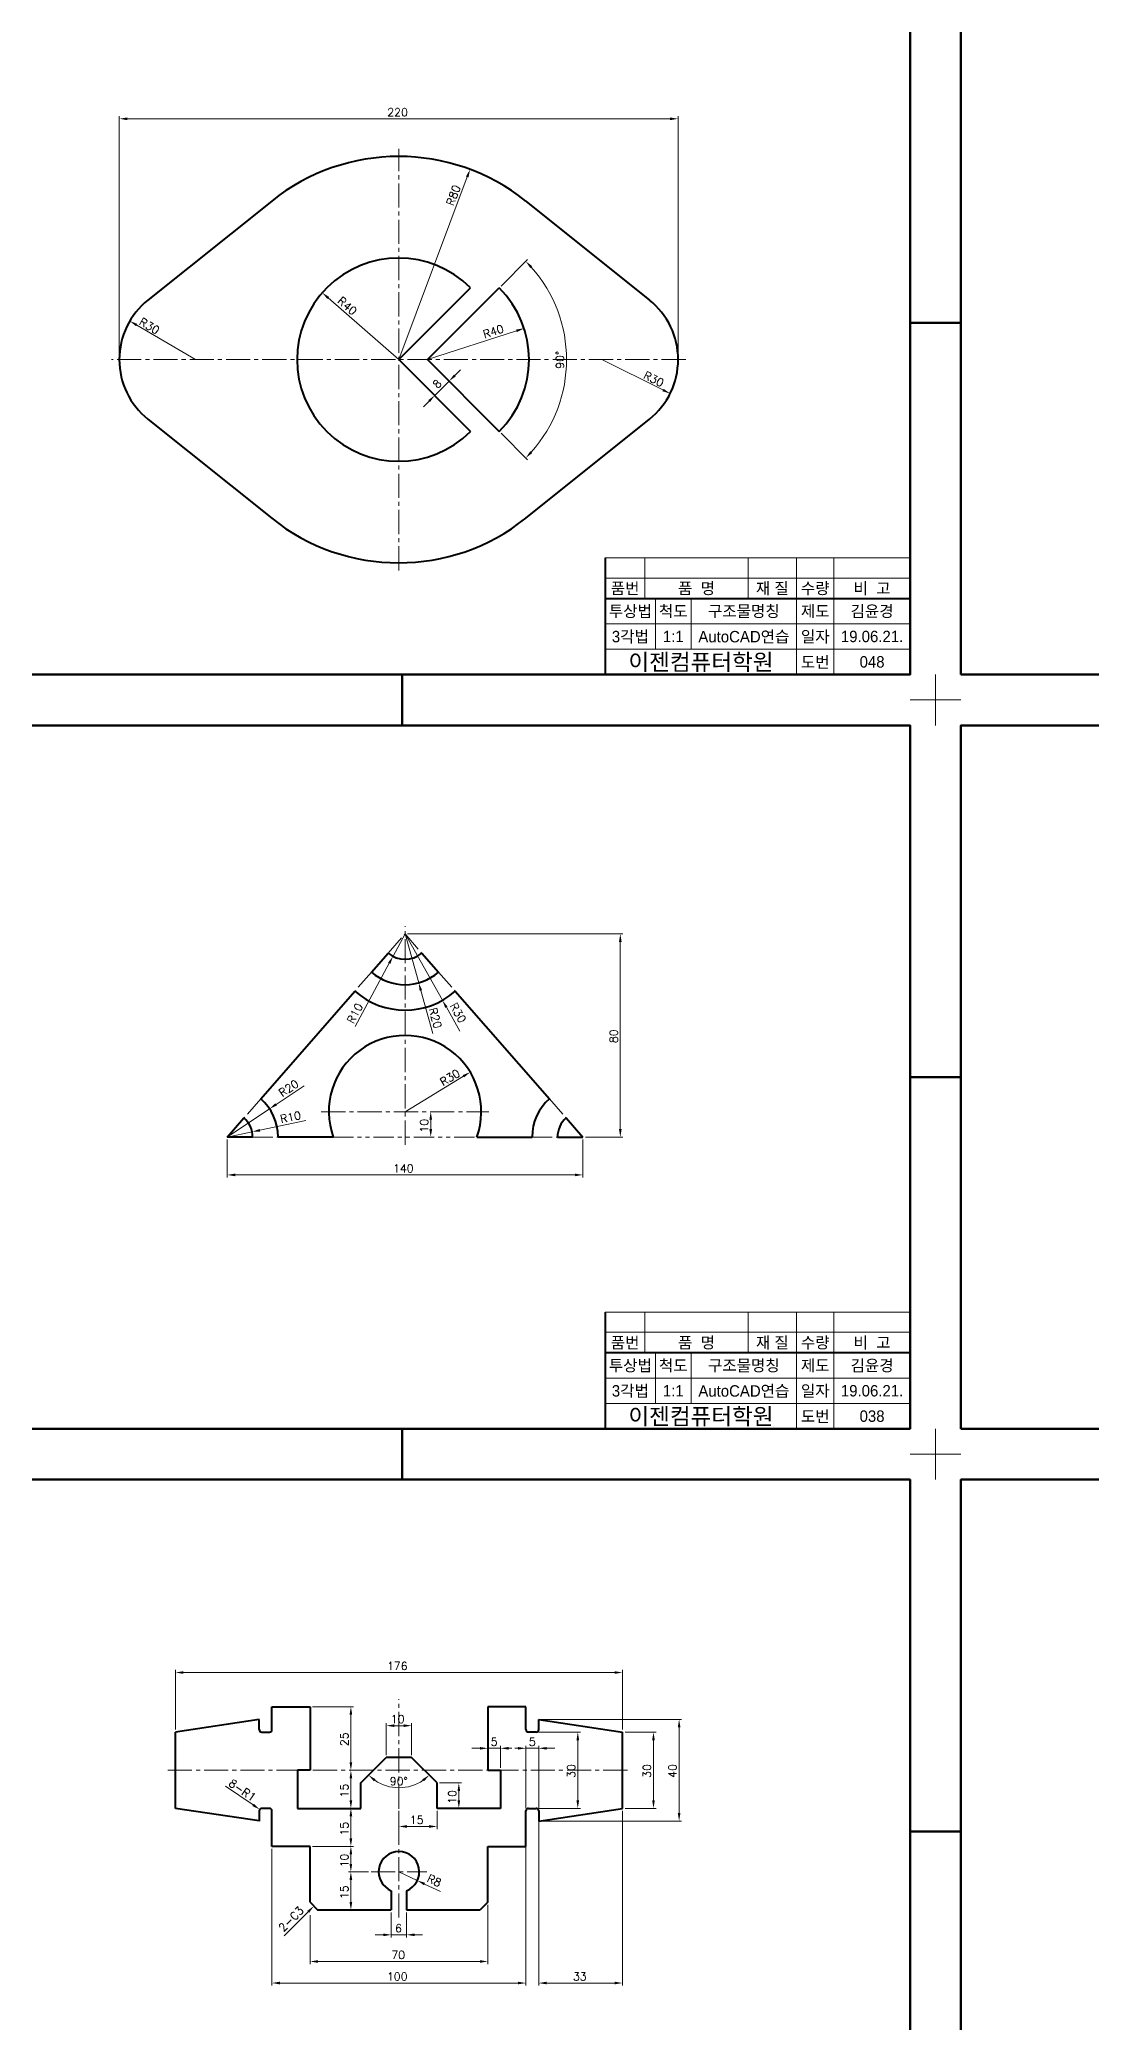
# Model space of a CAD drawing. Header units: millimetres. Extents: x 0 to 4210, y 0 to 2980.
# Drawn here: x 3007 to 3421, y 667 to 1448 of the extents above; entities that cross this region are included whole.
import ezdxf
from ezdxf.enums import TextEntityAlignment as Align

# ---------------------------------------------------------------- set-up
doc = ezdxf.new("R2010")
doc.units = ezdxf.units.MM
doc.linetypes.add('CENTER2', pattern=[28.575, 19.05, -3.175, 3.175, -3.175])
doc.linetypes.add('PHANTOM2', pattern=[31.75, 15.875, -3.175, 3.175, -3.175, 3.175, -3.175])
for name, color, linetype, lineweight in [('가는선', 1, 'Continuous', 13), ('가상선', 1, 'PHANTOM2', 13), ('구분선', 1, 'PHANTOM2', 13), ('문자', 2, 'Continuous', 20), ('외곽선', 4, 'Continuous', 70), ('외형선', 3, 'Continuous', 40), ('중심선', 1, 'CENTER2', 13), ('치수선', 1, 'Continuous', 13)]:
    doc.layers.add(name, color=color, linetype=linetype, lineweight=lineweight)
doc.styles.get("Standard").update_dxf_attribs({"font": 'romans.shx'})
doc.styles.add('한글', font='')
doc.styles.get('한글').set_extended_font_data('Gulim')

msp = doc.modelspace()

# ---------------------------------------------------------------- linework, layer by layer
at = {"layer": '가는선', "ltscale": 0.5}
for p, q in [((3230, 1244), (3350, 1244)), ((3245.58, 1244), (3245.58, 1228)), ((3286.22, 1244), (3286.22, 1228)), ((3305.27, 1244), (3305.27, 1198)), ((3320.01, 1244), (3320.01, 1198)), ((3230, 1236), (3350, 1236)), ((3249.73, 1228), (3249.73, 1208)), ((3263.8, 1228), (3263.8, 1208)), ((3230, 1218), (3350, 1218)), ((3230, 1208), (3350, 1208)), ((3230, 947), (3350, 947)), ((3245.58, 947), (3245.58, 931)), ((3286.22, 947), (3286.22, 931)), ((3305.27, 947), (3305.27, 901)), ((3320.01, 947), (3320.01, 901)), ((3230, 939), (3350, 939)), ((3249.73, 931), (3249.73, 911)), ((3263.8, 931), (3263.8, 911)), ((3230, 921), (3350, 921)), ((3230, 911), (3350, 911))]:
    msp.add_line(p, q, dxfattribs=at)
at = {"layer": '가상선', "ltscale": 0.5}
for p, q in [((3144.59, 1088.35), (3151.17, 1095.88)), ((3151.17, 1095.88), (3151.17, 1095.88)), ((3151.17, 1095.88), (3157.76, 1088.35)), ((3138, 1080.83), (3131.42, 1073.3)), ((3164.34, 1080.83), (3170.93, 1073.3)), ((3094.34, 1030.93), (3087.76, 1023.4)), ((3208, 1030.93), (3214.59, 1023.4)), ((3091.17, 1015.88), (3101.17, 1015.88)), ((3122.89, 1015.88), (3179.46, 1015.88)), ((3201.17, 1015.88), (3211.17, 1015.88))]:
    msp.add_line(p, q, dxfattribs=at)
at = {"layer": '구분선', "ltscale": 0.5}
for points in [[(3350, 1188), (3360, 1188), (3360, 1198)], [(3350, 1188), (3360, 1188), (3360, 1198)], [(3360, 1198), (3360, 1188), (3370, 1188)], [(3360, 1198), (3360, 1188), (3370, 1188)], [(3360, 1198), (3360, 1188), (3370, 1188)], [(3360, 1198), (3360, 1188), (3370, 1188)], [(3360, 1178), (3360, 1188), (3350, 1188)], [(3370, 1188), (3360, 1188), (3360, 1178)], [(3370, 1188), (3360, 1188), (3360, 1178)], [(3350, 891), (3360, 891), (3360, 901)], [(3350, 891), (3360, 891), (3360, 901)], [(3360, 901), (3360, 891), (3370, 891)], [(3360, 901), (3360, 891), (3370, 891)], [(3360, 901), (3360, 891), (3370, 891)], [(3360, 901), (3360, 891), (3370, 891)], [(3360, 881), (3360, 891), (3350, 891)], [(3370, 891), (3360, 891), (3360, 881)], [(3370, 891), (3360, 891), (3360, 881)]]:
    msp.add_lwpolyline(points, dxfattribs=at)
at = {"layer": '외곽선', "ltscale": 0.5}
for p, q in [((3350, 1336.5), (3360, 1336.5)), ((3370, 1336.5), (3360, 1336.5)), ((3370, 1336.5), (3360, 1336.5)), ((3350, 1198), (3350, 1244)), ((3150, 1198), (3150, 1188)), ((3150, 1198), (3150, 1188)), ((3150, 1188), (3150, 1178)), ((3350, 1039.5), (3360, 1039.5)), ((3370, 1039.5), (3360, 1039.5)), ((3370, 1039.5), (3360, 1039.5)), ((3350, 901), (3350, 947)), ((3150, 901), (3150, 891)), ((3150, 901), (3150, 891)), ((3150, 891), (3150, 881)), ((3350, 742.5), (3360, 742.5)), ((3370, 742.5), (3360, 742.5)), ((3370, 742.5), (3360, 742.5))]:
    msp.add_line(p, q, dxfattribs=at)
for points in [[(2950, 1198), (3350, 1198), (3350, 1475), (2950, 1475)], [(3370, 1198), (3770, 1198), (3770, 1475), (3370, 1475)], [(2950, 901), (3350, 901), (3350, 1178), (2950, 1178)], [(3370, 901), (3770, 901), (3770, 1178), (3370, 1178)], [(2950, 604), (3350, 604), (3350, 881), (2950, 881)], [(3370, 604), (3770, 604), (3770, 881), (3370, 881)]]:
    msp.add_lwpolyline(points, close=True, dxfattribs=at)
at = {"layer": '외형선', "ltscale": 0.5}
for p, q in [((3098.67, 1384.44), (3049.92, 1345.41)), ((3198.67, 1384.44), (3247.42, 1345.41)), ((3148.67, 1321.99), (3176.96, 1350.27)), ((3159.99, 1321.99), (3188.27, 1350.27)), ((3148.67, 1321.99), (3176.96, 1293.71)), ((3159.99, 1321.99), (3188.27, 1293.71)), ((3049.92, 1298.57), (3098.67, 1259.54)), ((3198.67, 1259.54), (3247.42, 1298.57)), ((3230, 1244), (3230, 1236)), ((3230, 1236), (3230, 1228)), ((3230, 1228), (3350, 1228)), ((3230, 1228), (3230, 1208)), ((3230, 1208), (3230, 1198)), ((3138, 1080.83), (3144.59, 1088.35)), ((3157.76, 1088.35), (3164.34, 1080.83)), ((3094.34, 1030.93), (3131.42, 1073.3)), ((3170.93, 1073.3), (3208, 1030.93)), ((3081.17, 1015.88), (3087.76, 1023.4)), ((3214.59, 1023.4), (3221.17, 1015.88)), ((3091.17, 1015.88), (3081.17, 1015.88)), ((3122.89, 1015.88), (3101.17, 1015.88)), ((3179.46, 1015.88), (3201.17, 1015.88)), ((3211.17, 1015.88), (3221.17, 1015.88)), ((3230, 947), (3230, 939)), ((3230, 939), (3230, 931)), ((3230, 931), (3350, 931)), ((3230, 931), (3230, 911)), ((3230, 911), (3230, 901)), ((3098.77, 782.56), (3098.77, 791.56)), ((3098.77, 791.56), (3113.77, 791.56)), ((3113.77, 791.56), (3113.77, 766.56)), ((3198.77, 791.56), (3183.77, 791.56)), ((3183.77, 791.56), (3183.77, 766.56)), ((3198.77, 782.56), (3198.77, 791.56)), ((3093.77, 786.56), (3060.77, 781.56)), ((3060.77, 751.56), (3060.77, 781.56)), ((3093.77, 782.56), (3093.77, 786.56)), ((3094.77, 781.56), (3097.77, 781.56)), ((3202.77, 781.56), (3199.77, 781.56)), ((3203.77, 782.56), (3203.77, 786.56)), ((3203.77, 786.56), (3236.77, 781.56)), ((3236.77, 751.56), (3236.77, 781.56)), ((3113.77, 766.56), (3108.77, 766.56)), ((3108.77, 766.56), (3108.77, 751.56)), ((3133.77, 761.56), (3143.77, 771.56)), ((3153.77, 771.56), (3143.77, 771.56)), ((3163.77, 761.56), (3153.77, 771.56)), ((3183.77, 766.56), (3188.77, 766.56)), ((3188.77, 766.56), (3188.77, 751.56)), ((3133.77, 751.56), (3133.77, 761.56)), ((3163.77, 751.56), (3163.77, 761.56)), ((3093.77, 746.62), (3060.77, 751.56)), ((3093.77, 750.56), (3093.77, 746.56)), ((3097.77, 751.56), (3094.77, 751.56)), ((3098.77, 736.56), (3098.77, 750.56)), ((3108.77, 751.56), (3133.77, 751.56)), ((3188.77, 751.56), (3163.77, 751.56)), ((3198.77, 736.56), (3198.77, 750.56)), ((3199.77, 751.56), (3202.77, 751.56)), ((3203.77, 746.56), (3236.77, 751.56)), ((3203.77, 750.56), (3203.77, 746.56)), ((3113.77, 736.56), (3098.77, 736.56)), ((3113.77, 714.56), (3113.77, 736.56)), ((3183.77, 714.56), (3183.77, 736.56)), ((3183.77, 736.56), (3198.77, 736.56)), ((3145.77, 719.14), (3145.77, 711.56)), ((3151.77, 719.14), (3151.77, 711.56)), ((3113.77, 714.56), (3116.77, 711.56)), ((3116.77, 711.56), (3145.77, 711.56)), ((3151.77, 711.56), (3180.77, 711.56)), ((3183.77, 714.56), (3180.77, 711.56))]:
    msp.add_line(p, q, dxfattribs=at)
for centre, radius, start, end in [((3148.67, 1321.99), 80, 51.31781, 128.68219), ((3148.67, 1321.99), 40, 45, 315), ((3068.67, 1321.99), 30, 128.68219, 231.31781), ((3159.99, 1321.99), 40, 315, 45), ((3228.67, 1321.99), 30, 308.68219, 51.31781), ((3148.67, 1321.99), 80, 231.31781, 308.68219), ((3151.17, 1095.88), 10, 228.81407, 311.18593), ((3151.17, 1095.88), 20, 228.81407, 311.18593), ((3151.17, 1095.88), 30, 228.81407, 311.18593), ((3151.17, 1025.88), 30, 340.52878, 199.47122), ((3081.17, 1015.88), 20, 0, 48.81407), ((3221.17, 1015.88), 20, 131.18593, 180), ((3081.17, 1015.88), 10, 0, 48.81407), ((3221.17, 1015.88), 10, 131.18593, 180), ((3094.77, 782.56), 1, 180, 270), ((3097.77, 782.56), 1, 270, 0), ((3199.77, 782.56), 1, 180, 270), ((3202.77, 782.56), 1, 270, 0), ((3094.77, 750.56), 1, 90, 180), ((3097.77, 750.56), 1, 0, 90), ((3199.77, 750.56), 1, 90, 180), ((3202.77, 750.56), 1, 0, 90), ((3148.77, 726.56), 8, 292.02431, 247.97569)]:
    msp.add_arc(centre, radius, start, end, dxfattribs=at)
at = {"layer": '중심선', "ltscale": 0.5}
for p, q in [((3148.67, 1238.99), (3148.67, 1404.99)), ((3261.67, 1321.99), (3035.67, 1321.99)), ((3151.17, 1012.88), (3151.17, 1098.88)), ((3118.17, 1025.88), (3184.17, 1025.88)), ((3148.77, 708.56), (3148.77, 794.56)), ((3057.77, 766.56), (3239.77, 766.56)), ((3137.77, 726.56), (3159.77, 726.56))]:
    msp.add_line(p, q, dxfattribs=at)
at = {"layer": '치수선', "ltscale": 0.5}
for p, q in [((3038.67, 1322.99), (3038.67, 1417.83)), ((3041.82, 1416.83), (3255.52, 1416.83)), ((3258.67, 1322.99), (3258.67, 1417.83)), ((3148.67, 1321.99), (3175.65, 1393.95)), ((3188.98, 1350.98), (3199.41, 1361.41)), ((3148.67, 1321.99), (3120.95, 1346.27)), ((3068.67, 1321.99), (3045.53, 1335.61)), ((3159.99, 1321.99), (3195.04, 1333.35)), ((3228.67, 1321.99), (3252.71, 1310.04)), ((3168.55, 1313.56), (3162.88, 1307.91)), ((3170.79, 1315.78), (3173.02, 1318)), ((3160.65, 1305.69), (3158.41, 1303.47)), ((3188.98, 1293), (3199.41, 1282.57)), ((3151.17, 1095.88), (3146.43, 1087.07)), ((3151.17, 1095.88), (3165.89, 1069.74)), ((3151.17, 1095.88), (3156.55, 1076.61)), ((3152.17, 1095.88), (3236.9, 1095.88)), ((3235.9, 1092.73), (3235.9, 1019.03)), ((3131.53, 1059.39), (3144.94, 1084.3)), ((3162.11, 1056.7), (3157.4, 1073.58)), ((3172.71, 1057.62), (3167.44, 1066.99)), ((3151.17, 1025.88), (3174.13, 1039.81)), ((3111.43, 1036.11), (3100.42, 1028.74)), ((3081.17, 1015.88), (3097.8, 1026.99)), ((3161.28, 1022.73), (3161.28, 1019.03)), ((3081.17, 1015.88), (3090.96, 1017.93)), ((3112.1, 1022.37), (3094.04, 1018.58)), ((3222.17, 1015.88), (3236.9, 1015.88)), ((3081.17, 1014.88), (3081.17, 999.97)), ((3221.17, 1014.88), (3221.17, 999.97)), ((3084.32, 1000.97), (3218.02, 1000.97)), ((3060.77, 782.56), (3060.77, 806.04)), ((3063.92, 805.04), (3233.62, 805.04)), ((3236.77, 782.56), (3236.77, 806.04)), ((3114.77, 791.56), (3130.85, 791.56)), ((3129.85, 788.41), (3129.85, 769.71)), ((3143.77, 772.56), (3143.77, 785.12)), ((3146.92, 784.12), (3150.62, 784.12)), ((3153.77, 772.56), (3153.77, 785.12)), ((3203.77, 781.56), (3220.17, 781.56)), ((3204.77, 786.56), (3260.05, 786.56)), ((3237.77, 781.56), (3249.97, 781.56)), ((3259.05, 783.41), (3259.05, 749.71)), ((3219.17, 778.41), (3219.17, 754.71)), ((3248.97, 754.71), (3248.97, 778.41)), ((3080.53, 760.36), (3091.35, 752.91)), ((3129.85, 754.71), (3129.85, 763.41)), ((3164.77, 761.56), (3173.34, 761.56)), ((3172.34, 758.41), (3172.34, 754.71)), ((3148.77, 750.56), (3148.77, 743.43)), ((3163.77, 750.56), (3163.77, 743.43)), ((3164.77, 751.56), (3173.34, 751.56)), ((3203.77, 751.56), (3220.17, 751.56)), ((3236.77, 750.56), (3236.77, 681.78)), ((3237.77, 751.56), (3249.97, 751.56)), ((3129.85, 739.71), (3129.85, 748.41)), ((3160.62, 744.43), (3151.92, 744.43)), ((3203.77, 681.78), (3203.77, 746.56)), ((3204.77, 746.56), (3260.05, 746.56)), ((3098.77, 735.56), (3098.77, 681.78)), ((3114.77, 736.56), (3130.85, 736.56)), ((3198.77, 736.56), (3198.77, 681.78)), ((3136.77, 726.56), (3128.85, 726.56)), ((3129.85, 733.41), (3129.85, 729.71)), ((3148.77, 726.56), (3156, 723.12)), ((3129.85, 723.41), (3129.85, 714.71)), ((3165.09, 718.81), (3158.84, 721.77)), ((3103.53, 701.35), (3113.04, 710.83)), ((3145.77, 710.56), (3145.77, 700.77)), ((3151.77, 710.56), (3151.77, 700.77)), ((3183.77, 713.56), (3183.77, 690.27)), ((3113.77, 709.5), (3113.77, 690.27)), ((3142.62, 701.77), (3139.47, 701.77)), ((3145.77, 701.77), (3151.77, 701.77)), ((3154.92, 701.77), (3158.07, 701.77)), ((3116.92, 691.27), (3180.62, 691.27)), ((3180.62, 691.27), (3177.47, 691.27)), ((3101.92, 682.78), (3195.62, 682.78)), ((3195.62, 682.78), (3192.47, 682.78)), ((3206.92, 682.78), (3233.62, 682.78))]:
    msp.add_line(p, q, dxfattribs=at)
at = {"layer": '치수선', "color": 1, "ltscale": 0.5}
for p, q in [((3180.62, 775.21), (3177.47, 775.21)), ((3183.77, 775.21), (3188.77, 775.21)), ((3188.77, 767.56), (3188.77, 776.21)), ((3191.92, 775.21), (3193.19, 775.21)), ((3193.19, 775.21), (3192.47, 775.21)), ((3195.62, 775.21), (3194.42, 775.21)), ((3194.42, 775.21), (3195.07, 775.21)), ((3198.77, 751.56), (3198.77, 776.21)), ((3198.77, 775.21), (3203.77, 775.21)), ((3203.77, 751.56), (3203.77, 776.21)), ((3206.92, 775.21), (3210.07, 775.21))]:
    msp.add_line(p, q, dxfattribs=at)
at = {"layer": '치수선', "ltscale": 0.5}
for centre, radius, start, end in [((3159.99, 1321.99), 54.75, 318.29701, 41.70299), ((3148.77, 776.56), 16.89, 235.70296, 304.29704)]:
    msp.add_arc(centre, radius, start, end, dxfattribs=at)
for points in [[(3041.82, 1417.35), (3041.82, 1416.3), (3038.67, 1416.83)], [(3255.52, 1417.35), (3255.52, 1416.3), (3258.67, 1416.83)], [(3175.16, 1394.13), (3176.15, 1393.76), (3176.76, 1396.9)], [(3200.48, 1358.05), (3201.24, 1358.77), (3198.7, 1360.7)], [(3121.3, 1346.66), (3120.6, 1345.87), (3118.58, 1348.34)], [(3045.8, 1336.06), (3045.26, 1335.15), (3042.82, 1337.2)], [(3194.88, 1333.85), (3195.2, 1332.85), (3198.04, 1334.32)], [(3170.42, 1316.15), (3171.16, 1315.41), (3168.55, 1313.56)], [(3160.28, 1306.06), (3161.02, 1305.32), (3162.88, 1307.91)], [(3252.95, 1310.51), (3252.48, 1309.57), (3255.54, 1308.64)], [(3201.24, 1285.21), (3200.48, 1285.93), (3198.7, 1283.28)], [(3235.38, 1092.73), (3236.43, 1092.73), (3235.9, 1095.88)], [(3144.48, 1084.55), (3145.4, 1084.05), (3146.43, 1087.07)], [(3157.9, 1073.72), (3156.89, 1073.44), (3156.55, 1076.61)], [(3167.89, 1067.25), (3166.98, 1066.73), (3165.89, 1069.74)], [(3173.85, 1040.26), (3174.4, 1039.36), (3176.82, 1041.44)], [(3100.13, 1029.18), (3100.71, 1028.31), (3097.8, 1026.99)], [(3160.76, 1022.73), (3161.81, 1022.73), (3161.28, 1025.88)], [(3093.94, 1019.09), (3094.15, 1018.06), (3090.96, 1017.93)], [(3160.76, 1019.03), (3161.81, 1019.03), (3161.28, 1015.88)], [(3235.38, 1019.03), (3236.43, 1019.03), (3235.9, 1015.88)], [(3084.32, 1001.5), (3084.32, 1000.45), (3081.17, 1000.97)], [(3218.02, 1001.5), (3218.02, 1000.45), (3221.17, 1000.97)], [(3063.92, 805.57), (3063.92, 804.52), (3060.77, 805.04)], [(3233.62, 805.57), (3233.62, 804.52), (3236.77, 805.04)], [(3129.32, 788.41), (3130.37, 788.41), (3129.85, 791.56)], [(3146.92, 784.64), (3146.92, 783.59), (3143.77, 784.12)], [(3150.62, 784.64), (3150.62, 783.59), (3153.77, 784.12)], [(3218.64, 778.41), (3219.69, 778.41), (3219.17, 781.56)], [(3248.44, 778.41), (3249.49, 778.41), (3248.97, 781.56)], [(3258.53, 783.41), (3259.58, 783.41), (3259.05, 786.56)], [(3129.32, 769.71), (3130.37, 769.71), (3129.85, 766.56)], [(3129.32, 763.41), (3130.37, 763.41), (3129.85, 766.56)], [(3138.92, 762.2), (3139.59, 763.01), (3136.83, 764.61)], [(3157.95, 763.01), (3158.62, 762.2), (3160.71, 764.61)], [(3171.82, 758.41), (3172.87, 758.41), (3172.34, 761.56)], [(3091.65, 753.34), (3091.06, 752.48), (3093.95, 751.12)], [(3129.32, 754.71), (3130.37, 754.71), (3129.85, 751.56)], [(3129.32, 748.41), (3130.37, 748.41), (3129.85, 751.56)], [(3171.82, 754.71), (3172.87, 754.71), (3172.34, 751.56)], [(3218.64, 754.71), (3219.69, 754.71), (3219.17, 751.56)], [(3248.44, 754.71), (3249.49, 754.71), (3248.97, 751.56)], [(3258.53, 749.71), (3259.58, 749.71), (3259.05, 746.56)], [(3151.92, 744.95), (3151.92, 743.9), (3148.77, 744.43)], [(3160.62, 744.95), (3160.62, 743.9), (3163.77, 744.43)], [(3129.32, 739.71), (3130.37, 739.71), (3129.85, 736.56)], [(3129.32, 733.41), (3130.37, 733.41), (3129.85, 736.56)], [(3129.32, 729.71), (3130.37, 729.71), (3129.85, 726.56)], [(3129.32, 723.41), (3130.37, 723.41), (3129.85, 726.56)], [(3159.07, 722.25), (3158.62, 721.3), (3156, 723.12)], [(3112.67, 711.2), (3113.41, 710.46), (3115.27, 713.06)], [(3129.32, 714.71), (3130.37, 714.71), (3129.85, 711.56)], [(3142.62, 702.29), (3142.62, 701.24), (3145.77, 701.77)], [(3154.92, 702.29), (3154.92, 701.24), (3151.77, 701.77)], [(3116.92, 691.79), (3116.92, 690.74), (3113.77, 691.27)], [(3180.62, 691.79), (3180.62, 690.74), (3183.77, 691.27)], [(3180.62, 691.79), (3180.62, 690.74), (3183.77, 691.27)], [(3101.92, 683.31), (3101.92, 682.26), (3098.77, 682.78)], [(3195.62, 683.31), (3195.62, 682.26), (3198.77, 682.78)], [(3195.62, 683.31), (3195.62, 682.26), (3198.77, 682.78)], [(3206.92, 683.31), (3206.92, 682.26), (3203.77, 682.78)], [(3233.62, 683.31), (3233.62, 682.26), (3236.77, 682.78)]]:
    msp.add_solid(points, dxfattribs=at)
at = {"layer": '치수선', "color": 1, "ltscale": 0.5}
for points in [[(3180.62, 775.73), (3180.62, 774.68), (3183.77, 775.21)], [(3191.92, 775.73), (3191.92, 774.68), (3188.77, 775.21)], [(3195.62, 775.73), (3195.62, 774.68), (3198.77, 775.21)], [(3206.92, 775.73), (3206.92, 774.68), (3203.77, 775.21)]]:
    msp.add_solid(points, dxfattribs=at)

# ---------------------------------------------------------------- texts
at = {"layer": '문자', "ltscale": 0.5}
for s, p in [('220', (3144.17, 1417.83)), ('140', (3146.45, 1001.97)), ('176', (3144.05, 806.04)), ('10', (3145.55, 785.12)), ('15', (3153.05, 745.43)), ('6', (3147.2, 702.77)), ('70', (3145.77, 692.27)), ('100', (3144.05, 683.78)), ('33', (3217.27, 683.78))]:
    msp.add_text(s, height=3.15, dxfattribs=at).set_placement(p)
for s, rotation, p in [('R80', 69.44459, (3170.21, 1382.27)), ('R40', 318.78985, (3124.28, 1344.68)), ('R30', 329.52525, (3046.19, 1335.95)), ('R40', 17.95246, (3182.51, 1330.34)), ('90°', 90, (3213.73, 1318.39)), ('8', 44.85076, (3163.95, 1310.39)), ('R30', 333.56685, (3244.68, 1314.78)), ('R10', 61.69934, (3130.84, 1060.22)), ('R20', 285.59993, (3160.47, 1066.31)), ('R30', 299.37988, (3168.64, 1067.63)), ('80', 90, (3234.9, 1052.88)), ('R30', 31.25253, (3166.14, 1035.85)), ('R20', 33.76232, (3102.81, 1031.55)), ('R10', 11.8515, (3102.4, 1021.35)), ('10', 90, (3160.28, 1017.65)), ('25', 90, (3128.85, 776.06)), ('30', 90, (3218.17, 763.56)), ('30', 90, (3247.97, 763.56)), ('40', 90, (3258.05, 763.56)), ('8-R1', 325.45102, (3081.4, 760.74)), ('15', 90, (3128.85, 755.83)), ('90°', 360, (3145.17, 760.67)), ('10', 90, (3171.34, 753.33)), ('15', 90, (3128.85, 740.83)), ('10', 90, (3128.85, 728.33)), ('15', 90, (3128.85, 715.83)), ('R8', 334.59122, (3159.5, 722.87)), ('2-C3', 44.91169, (3103.26, 702.74))]:
    msp.add_text(s, height=3.15, rotation=rotation, dxfattribs=at).set_placement(p)
at = {"layer": '문자', "ltscale": 0.5, "style": '한글'}
for s, height, p in [('품번', 4.5, (3237.79, 1232)), ('품  명', 4.5, (3265.9, 1232)), ('재 질', 4.5, (3295.75, 1232)), ('수량', 4.5, (3312.64, 1232)), ('비  고', 4.5, (3335.01, 1232)), ('투상법', 4.5, (3239.86, 1223)), ('척도', 4.5, (3256.76, 1223)), ('구조물명칭', 4.5, (3284.54, 1223)), ('제도', 4.5, (3312.64, 1223)), ('김윤경', 4.5, (3335.01, 1223)), ('3각법', 4.5, (3239.86, 1213)), ('1:1', 4.5, (3256.76, 1213)), ('AutoCAD연습', 4.5, (3284.54, 1213)), ('일자', 4.5, (3312.64, 1213)), ('19.06.21.', 4.5, (3335.01, 1213)), ('이젠컴퓨터학원', 6.5, (3267.64, 1203)), ('도번', 4.5, (3312.64, 1203)), ('048', 4.5, (3335.01, 1203)), ('품번', 4.5, (3237.79, 935)), ('품  명', 4.5, (3265.9, 935)), ('재 질', 4.5, (3295.75, 935)), ('수량', 4.5, (3312.64, 935)), ('비  고', 4.5, (3335.01, 935)), ('투상법', 4.5, (3239.86, 926)), ('척도', 4.5, (3256.76, 926)), ('구조물명칭', 4.5, (3284.54, 926)), ('제도', 4.5, (3312.64, 926)), ('김윤경', 4.5, (3335.01, 926)), ('3각법', 4.5, (3239.86, 916)), ('1:1', 4.5, (3256.76, 916)), ('AutoCAD연습', 4.5, (3284.54, 916)), ('일자', 4.5, (3312.64, 916)), ('19.06.21.', 4.5, (3335.01, 916)), ('이젠컴퓨터학원', 6.5, (3267.64, 906)), ('도번', 4.5, (3312.64, 906)), ('038', 4.5, (3335.01, 906))]:
    msp.add_text(s, height=height, dxfattribs=at).set_placement(p, align=Align.MIDDLE)
at = {"layer": '문자', "color": 2, "ltscale": 0.5, "char_height": 3.15, "attachment_point": 5}
for insert in [(3186.27, 777.78), (3201.27, 777.78)]:
    msp.add_mtext('5', dxfattribs=dict(at, insert=insert))

doc.saveas('drawing.dxf')
